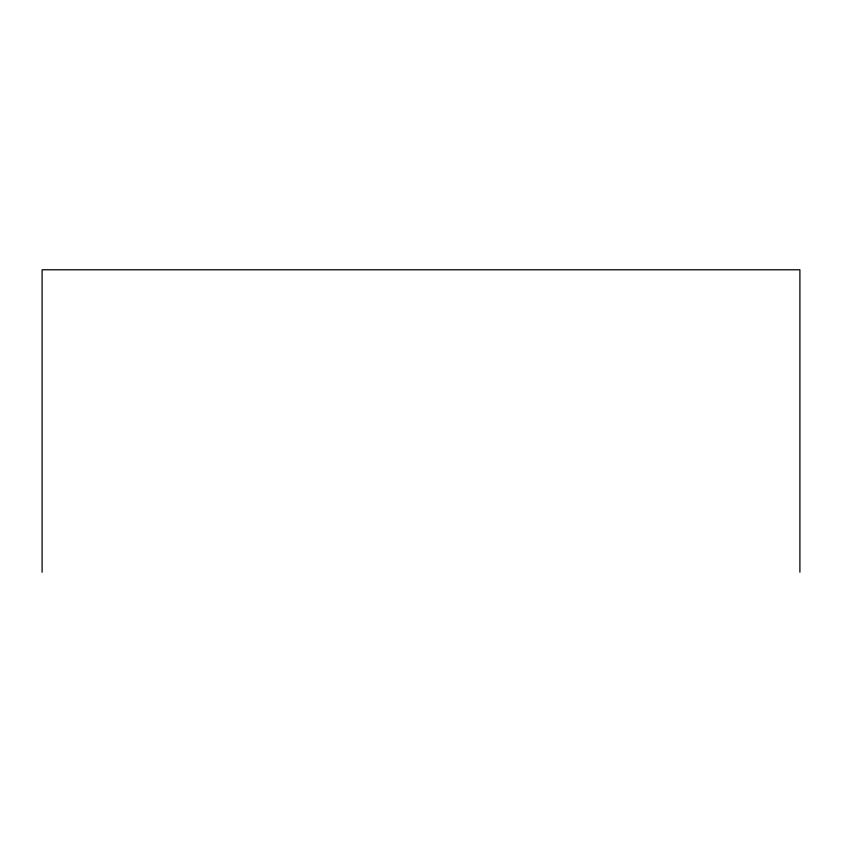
<?xml version="1.0" encoding="UTF-8"?>
<svg xmlns="http://www.w3.org/2000/svg" width="842" height="842" viewBox="0 0 842 842"><rect width="100%" height="100%" fill="white"/><g stroke="black" fill="none" stroke-linecap="round" stroke-linejoin="round"><path stroke-width="1.26" d="M799.9 572.223L799.9 269.777L42.1 269.777L42.1 572.223"/></g></svg>
